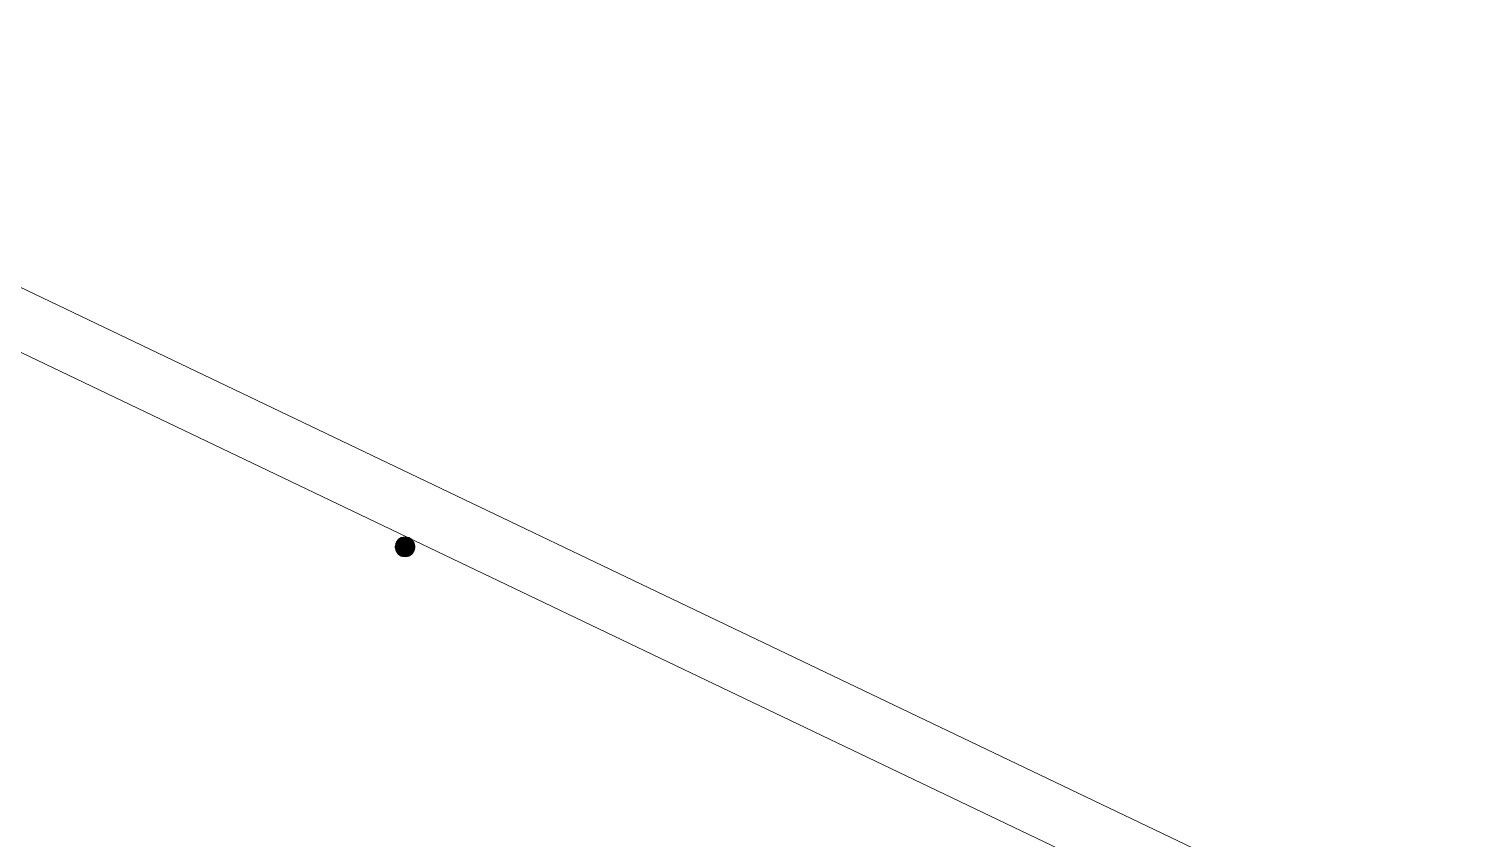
# Model space of a CAD drawing. Header units: centimetres. Extents: x 402 to 3875, y 442 to 2267.
# Drawn here: x 2306.8 to 2672.5, y 1065.1 to 1272.8 of the extents above; entities that cross this region are included whole.
import ezdxf

# ---------------------------------------------------------------- set-up
doc = ezdxf.new("R2010")
doc.units = ezdxf.units.CM
doc.layers.add('Columns of the Existing Mesh Walls', color=250, linetype='Continuous')

# ---------------------------------------------------------------- blocks, each defined once
blk = doc.blocks.new('Group_1')
at = {"layer": 'Columns of the Existing Mesh Walls', "lineweight": 20}
for p, q in [((997.01, 2001.39), (997.21, 2002.34)), ((997.01, 2001.39, 190), (997.21, 2002.34)), ((997.01, 2001.39, 190), (997.21, 2002.34, 190)), ((997.02, 2001.57), (997.01, 2001.39)), ((997.01, 2001.39), (997.02, 2001.2)), ((997.21, 2000.43), (997.01, 2001.39)), ((997.21, 2000.43, 190), (997.01, 2001.39)), ((997.01, 2001.39), (997.01, 2001.39, 190)), ((997.21, 2000.43, 190), (997.01, 2001.39, 190)), ((997.04, 2001.76), (997.02, 2001.57)), ((997.02, 2001.2), (997.04, 2001.01)), ((997.08, 2001.94), (997.04, 2001.76)), ((997.04, 2001.01), (997.08, 2000.83)), ((997.13, 2002.12), (997.08, 2001.94)), ((997.08, 2000.83), (997.13, 2000.65)), ((997.19, 2002.3), (997.13, 2002.12)), ((997.26, 2002.47), (997.19, 2002.3)), ((997.21, 2002.34), (997.44, 2002.78)), ((997.21, 2002.34, 190), (997.44, 2002.78)), ((997.21, 2002.34, 190), (997.44, 2002.78, 190)), ((997.21, 2002.34), (997.21, 2002.34, 190)), ((997.35, 2002.64), (997.26, 2002.47)), ((997.45, 2002.8), (997.35, 2002.64)), ((997.44, 2002.78), (997.75, 2003.15)), ((997.44, 2002.78, 190), (997.75, 2003.15)), ((997.44, 2002.78, 190), (997.75, 2003.15, 190)), ((997.44, 2002.78), (997.44, 2002.78, 190)), ((997.56, 2002.95), (997.45, 2002.8)), ((997.68, 2003.09), (997.56, 2002.95)), ((997.81, 2003.22), (997.68, 2003.09)), ((997.75, 2003.15), (998.13, 2003.47)), ((997.75, 2003.15, 190), (998.13, 2003.47)), ((997.75, 2003.15, 190), (998.13, 2003.47, 190)), ((997.75, 2003.15), (997.75, 2003.15, 190)), ((997.96, 2003.34), (997.81, 2003.22)), ((998.11, 2003.45), (997.96, 2003.34)), ((998.26, 2003.55), (998.11, 2003.45)), ((998.13, 2003.47), (998.56, 2003.7)), ((998.13, 2003.47, 190), (998.56, 2003.7)), ((998.13, 2003.47, 190), (998.56, 2003.7, 190)), ((998.13, 2003.47), (998.13, 2003.47, 190)), ((998.43, 2003.64), (998.26, 2003.55)), ((998.6, 2003.71), (998.43, 2003.64)), ((998.56, 2003.7), (999.51, 2003.89)), ((998.56, 2003.7, 190), (999.51, 2003.89)), ((998.56, 2003.7, 190), (999.51, 2003.89, 190)), ((998.56, 2003.7), (998.56, 2003.7, 190)), ((998.78, 2003.78), (998.6, 2003.71)), ((998.96, 2003.82), (998.78, 2003.78)), ((999.14, 2003.86), (998.96, 2003.82)), ((999.33, 2003.88), (999.14, 2003.86)), ((999.51, 2003.89), (999.33, 2003.88)), ((999.7, 2003.88), (999.51, 2003.89)), ((999.51, 2003.89), (1000.47, 2003.7)), ((999.51, 2003.89), (999.51, 2003.89, 190)), ((999.51, 2003.89, 190), (1000.47, 2003.7)), ((999.51, 2003.89, 190), (1000.47, 2003.7, 190)), ((999.89, 2003.86), (999.7, 2003.88)), ((1000.07, 2003.82), (999.89, 2003.86)), ((1000.25, 2003.78), (1000.07, 2003.82)), ((1000.43, 2003.71), (1000.25, 2003.78)), ((1000.6, 2003.64), (1000.43, 2003.71)), ((1000.47, 2003.7), (1000.9, 2003.47)), ((1000.47, 2003.7), (1000.47, 2003.7, 190)), ((1000.47, 2003.7, 190), (1000.9, 2003.47)), ((1000.47, 2003.7, 190), (1000.9, 2003.47, 190)), ((1000.76, 2003.55), (1000.6, 2003.64)), ((1000.92, 2003.45), (1000.76, 2003.55)), ((1000.9, 2003.47), (1001.28, 2003.15)), ((1000.9, 2003.47), (1000.9, 2003.47, 190)), ((1000.9, 2003.47, 190), (1001.28, 2003.15)), ((1000.9, 2003.47, 190), (1001.28, 2003.15, 190)), ((1001.07, 2003.34), (1000.92, 2003.45)), ((1001.22, 2003.22), (1001.07, 2003.34)), ((1001.35, 2003.09), (1001.22, 2003.22)), ((1001.28, 2003.15), (1001.59, 2002.78)), ((1001.28, 2003.15), (1001.28, 2003.15, 190)), ((1001.28, 2003.15, 190), (1001.59, 2002.78)), ((1001.28, 2003.15, 190), (1001.59, 2002.78, 190)), ((1001.47, 2002.95), (1001.35, 2003.09)), ((1001.58, 2002.8), (1001.47, 2002.95)), ((1001.68, 2002.64), (1001.58, 2002.8)), ((1001.59, 2002.78), (1001.82, 2002.34)), ((1001.59, 2002.78), (1001.59, 2002.78, 190)), ((1001.59, 2002.78, 190), (1001.82, 2002.34)), ((1001.59, 2002.78, 190), (1001.82, 2002.34, 190)), ((1001.77, 2002.47), (1001.68, 2002.64)), ((1001.84, 2002.3), (1001.77, 2002.47)), ((1001.82, 2002.34), (1002.01, 2001.39)), ((1001.82, 2002.34), (1001.82, 2002.34, 190)), ((1001.82, 2002.34, 190), (1002.01, 2001.39)), ((1001.82, 2002.34, 190), (1002.01, 2001.39, 190)), ((1002.01, 2001.39), (1001.82, 2000.43)), ((1002.01, 2001.39, 190), (1001.82, 2000.43)), ((1002.01, 2001.39, 190), (1001.82, 2000.43, 190)), ((1001.9, 2002.12), (1001.84, 2002.3)), ((1001.95, 2001.94), (1001.9, 2002.12)), ((1001.9, 2000.65), (1001.95, 2000.83)), ((1001.99, 2001.76), (1001.95, 2001.94)), ((1001.95, 2000.83), (1001.99, 2001.01)), ((1002.01, 2001.57), (1001.99, 2001.76)), ((1001.99, 2001.01), (1002.01, 2001.2)), ((1002.01, 2001.39), (1002.01, 2001.57)), ((1002.01, 2001.2), (1002.01, 2001.39)), ((1002.01, 2001.39), (1002.01, 2001.39, 190)), ((997.13, 2000.65), (997.19, 2000.47)), ((997.19, 2000.47), (997.26, 2000.3)), ((997.44, 2000), (997.21, 2000.43)), ((997.44, 2000, 190), (997.21, 2000.43)), ((997.21, 2000.43), (997.21, 2000.43, 190)), ((997.44, 2000, 190), (997.21, 2000.43, 190)), ((997.26, 2000.3), (997.35, 2000.14)), ((997.35, 2000.14), (997.45, 1999.98)), ((997.75, 1999.62), (997.44, 2000)), ((997.75, 1999.62, 190), (997.44, 2000)), ((997.44, 2000), (997.44, 2000, 190)), ((997.75, 1999.62, 190), (997.44, 2000, 190)), ((997.45, 1999.98), (997.56, 1999.83)), ((997.56, 1999.83), (997.68, 1999.69)), ((997.68, 1999.69), (997.81, 1999.55)), ((998.13, 1999.31), (997.75, 1999.62)), ((997.75, 1999.62), (997.75, 1999.62, 190)), ((998.13, 1999.31, 190), (997.75, 1999.62)), ((998.13, 1999.31, 190), (997.75, 1999.62, 190)), ((997.81, 1999.55), (997.96, 1999.43)), ((997.96, 1999.43), (998.11, 1999.32)), ((998.11, 1999.32), (998.26, 1999.22)), ((998.56, 1999.08), (998.13, 1999.31)), ((998.56, 1999.08, 190), (998.13, 1999.31)), ((998.13, 1999.31), (998.13, 1999.31, 190)), ((998.56, 1999.08, 190), (998.13, 1999.31, 190)), ((998.26, 1999.22), (998.43, 1999.13)), ((998.43, 1999.13), (998.6, 1999.06)), ((999.51, 1998.89), (998.56, 1999.08)), ((999.51, 1998.89, 190), (998.56, 1999.08)), ((998.56, 1999.08), (998.56, 1999.08, 190)), ((999.51, 1998.89, 190), (998.56, 1999.08, 190)), ((998.6, 1999.06), (998.78, 1999)), ((998.78, 1999), (998.96, 1998.95)), ((998.96, 1998.95), (999.14, 1998.92)), ((999.14, 1998.92), (999.33, 1998.89)), ((999.33, 1998.89), (999.51, 1998.89)), ((1000.47, 1999.08), (999.51, 1998.89)), ((1000.47, 1999.08, 190), (999.51, 1998.89)), ((1000.47, 1999.08, 190), (999.51, 1998.89, 190)), ((999.51, 1998.89), (999.7, 1998.89)), ((999.51, 1998.89), (999.51, 1998.89, 190)), ((999.7, 1998.89), (999.89, 1998.92)), ((999.89, 1998.92), (1000.07, 1998.95)), ((1000.07, 1998.95), (1000.25, 1999)), ((1000.25, 1999), (1000.43, 1999.06)), ((1000.43, 1999.06), (1000.6, 1999.13)), ((1000.9, 1999.31), (1000.47, 1999.08)), ((1000.9, 1999.31, 190), (1000.47, 1999.08)), ((1000.9, 1999.31, 190), (1000.47, 1999.08, 190)), ((1000.47, 1999.08), (1000.47, 1999.08, 190)), ((1000.6, 1999.13), (1000.76, 1999.22)), ((1000.76, 1999.22), (1000.92, 1999.32)), ((1001.28, 1999.62), (1000.9, 1999.31)), ((1001.28, 1999.62, 190), (1000.9, 1999.31)), ((1001.28, 1999.62, 190), (1000.9, 1999.31, 190)), ((1000.9, 1999.31), (1000.9, 1999.31, 190)), ((1000.92, 1999.32), (1001.07, 1999.43)), ((1001.07, 1999.43), (1001.22, 1999.55)), ((1001.22, 1999.55), (1001.35, 1999.69)), ((1001.59, 2000), (1001.28, 1999.62)), ((1001.59, 2000, 190), (1001.28, 1999.62)), ((1001.59, 2000, 190), (1001.28, 1999.62, 190)), ((1001.28, 1999.62), (1001.28, 1999.62, 190)), ((1001.35, 1999.69), (1001.47, 1999.83)), ((1001.47, 1999.83), (1001.58, 1999.98)), ((1001.58, 1999.98), (1001.68, 2000.14)), ((1001.82, 2000.43), (1001.59, 2000)), ((1001.82, 2000.43, 190), (1001.59, 2000)), ((1001.82, 2000.43, 190), (1001.59, 2000, 190)), ((1001.59, 2000), (1001.59, 2000, 190)), ((1001.68, 2000.14), (1001.77, 2000.3)), ((1001.77, 2000.3), (1001.84, 2000.47)), ((1001.82, 2000.43), (1001.82, 2000.43, 190)), ((1001.84, 2000.47), (1001.9, 2000.65))]:
    blk.add_line(p, q, dxfattribs=at)
at = {"layer": 'Columns of the Existing Mesh Walls', "color": 250, "lineweight": 20}
for points in [[(1683.97, 3473.09, 0), (36.01, 27.35, 0)], [(1697.51, 3466.62, 0), (49.55, 20.88, 0)]]:
    blk.add_polyline3d(points, dxfattribs=at)
at = {"layer": 'Columns of the Existing Mesh Walls', "lineweight": 20}
blk.add_polyline3d([(1002.01, 2001.39, 0), (1001.94, 2002.01, 0), (1001.71, 2002.59, 0), (1001.34, 2003.1, 0), (1000.85, 2003.5, 0), (1000.29, 2003.76, 0), (999.67, 2003.88, 0), (999.05, 2003.84, 0), (998.45, 2003.65, 0), (997.92, 2003.31, 0), (997.49, 2002.86, 0), (997.19, 2002.31, 0), (997.03, 2001.7, 0), (997.03, 2001.07, 0), (997.19, 2000.47, 0), (997.49, 1999.92, 0), (997.92, 1999.46, 0), (998.45, 1999.13, 0), (999.05, 1998.93, 0), (999.67, 1998.89, 0), (1000.29, 1999.01, 0), (1000.85, 1999.28, 0), (1001.34, 1999.68, 0), (1001.71, 2000.18, 0), (1001.94, 2000.77, 0), (1002.01, 2001.39, 0)], close=True, dxfattribs=at)
mesh = blk.add_polyface(dxfattribs=at)
corners = [(997.02, 2001.2), (997.02, 2001.57), (997.01, 2001.39), (997.04, 2001.01), (997.04, 2001.76), (997.08, 2000.83), (997.08, 2001.94), (997.13, 2000.65), (997.13, 2002.12), (997.19, 2000.47), (997.19, 2002.3), (997.26, 2000.3), (997.26, 2002.47), (997.35, 2000.14), (997.35, 2002.64), (997.45, 1999.98), (997.45, 2002.8), (997.56, 1999.83), (997.56, 2002.95), (997.68, 1999.69), (997.68, 2003.09), (997.81, 1999.55), (997.81, 2003.22), (997.96, 1999.43), (997.96, 2003.34), (998.11, 1999.32), (998.11, 2003.45), (998.26, 1999.22), (998.26, 2003.55), (998.43, 1999.13), (998.43, 2003.64), (998.6, 1999.06), (998.6, 2003.71), (998.78, 1999), (998.78, 2003.78), (998.96, 1998.95), (998.96, 2003.82), (999.14, 1998.92), (999.14, 2003.86), (999.33, 1998.89), (999.33, 2003.88), (999.51, 1998.89), (999.51, 2003.89), (999.7, 1998.89), (999.7, 2003.88), (999.89, 1998.92), (999.89, 2003.86), (1000.07, 1998.95), (1000.07, 2003.82), (1000.25, 1999), (1000.25, 2003.78), (1000.43, 1999.06), (1000.43, 2003.71), (1000.6, 1999.13), (1000.6, 2003.64), (1000.76, 1999.22), (1000.76, 2003.55), (1000.92, 1999.32), (1000.92, 2003.45), (1001.07, 1999.43), (1001.07, 2003.34), (1001.22, 1999.55), (1001.22, 2003.22), (1001.35, 1999.69), (1001.35, 2003.09), (1001.47, 1999.83), (1001.47, 2002.95), (1001.58, 1999.98), (1001.58, 2002.8), (1001.68, 2000.14), (1001.68, 2002.64), (1001.77, 2000.3), (1001.77, 2002.47), (1001.84, 2000.47), (1001.84, 2002.3), (1001.9, 2000.65), (1001.9, 2002.12), (1001.95, 2000.83), (1001.95, 2001.94), (1001.99, 2001.01), (1001.99, 2001.76), (1002.01, 2001.2), (1002.01, 2001.57), (1002.01, 2001.39)]
mesh.append_faces([[corners[k] for k in face] for face in [(0, 1, 2), (82, 81, 83)]], dxfattribs={"vtx0": -1})
mesh.append_faces([[corners[k] for k in face] for face in [(1, 3, 4), (4, 5, 6), (6, 7, 8), (8, 9, 10), (10, 11, 12), (12, 13, 14), (14, 15, 16), (16, 17, 18), (18, 19, 20), (20, 21, 22), (22, 23, 24), (24, 25, 26), (26, 27, 28), (28, 29, 30), (30, 31, 32), (32, 33, 34), (34, 35, 36), (36, 37, 38), (38, 39, 40), (40, 41, 42), (42, 43, 44), (44, 45, 46), (46, 47, 48), (48, 49, 50), (50, 51, 52), (52, 53, 54), (54, 55, 56), (56, 57, 58), (58, 59, 60), (60, 61, 62), (62, 63, 64), (64, 65, 66), (66, 67, 68), (68, 69, 70), (70, 71, 72), (72, 73, 74), (74, 75, 76), (76, 77, 78), (78, 79, 80), (80, 81, 82)]], dxfattribs={"vtx0": -1, "vtx1": -1})
mesh.append_faces([[corners[k] for k in face] for face in [(1, 0, 3), (4, 3, 5), (6, 5, 7), (8, 7, 9), (10, 9, 11), (12, 11, 13), (14, 13, 15), (16, 15, 17), (18, 17, 19), (20, 19, 21), (22, 21, 23), (24, 23, 25), (26, 25, 27), (28, 27, 29), (30, 29, 31), (32, 31, 33), (34, 33, 35), (36, 35, 37), (38, 37, 39), (40, 39, 41), (42, 41, 43), (44, 43, 45), (46, 45, 47), (48, 47, 49), (50, 49, 51), (52, 51, 53), (54, 53, 55), (56, 55, 57), (58, 57, 59), (60, 59, 61), (62, 61, 63), (64, 63, 65), (66, 65, 67), (68, 67, 69), (70, 69, 71), (72, 71, 73), (74, 73, 75), (76, 75, 77), (78, 77, 79), (80, 79, 81)]], dxfattribs={"vtx0": -1, "vtx2": -1})
mesh = blk.add_polyface(dxfattribs=at)
corners = [(997.21, 2002.34), (997.21, 2000.43), (997.01, 2001.39), (997.44, 2002.78), (997.44, 2000), (997.75, 2003.15), (997.75, 1999.62), (998.13, 2003.47), (998.13, 1999.31), (998.56, 2003.7), (998.56, 1999.08), (999.51, 2003.89), (999.51, 1998.89), (1000.47, 2003.7), (1000.47, 1999.08), (1000.9, 2003.47), (1000.9, 1999.31), (1001.28, 2003.15), (1001.28, 1999.62), (1001.59, 2002.78), (1001.59, 2000), (1001.82, 2002.34), (1001.82, 2000.43), (1002.01, 2001.39)]
mesh.append_faces([[corners[k] for k in face] for face in [(0, 1, 2), (22, 21, 23)]], dxfattribs={"vtx0": -1})
mesh.append_faces([[corners[k] for k in face] for face in [(1, 3, 4), (4, 5, 6), (6, 7, 8), (8, 9, 10), (10, 11, 12), (12, 13, 14), (14, 15, 16), (16, 17, 18), (18, 19, 20), (20, 21, 22)]], dxfattribs={"vtx0": -1, "vtx1": -1})
mesh.append_faces([[corners[k] for k in face] for face in [(1, 0, 3), (4, 3, 5), (6, 5, 7), (8, 7, 9), (10, 9, 11), (12, 11, 13), (14, 13, 15), (16, 15, 17), (18, 17, 19), (20, 19, 21)]], dxfattribs={"vtx0": -1, "vtx2": -1})
at = {"layer": 'Columns of the Existing Mesh Walls', "lineweight": 25}
mesh = blk.add_polyface(dxfattribs=at)
corners = [(997.21, 2000.43, 190), (997.21, 2002.34, 190), (997.01, 2001.39, 190), (997.44, 2000, 190), (997.44, 2002.78, 190), (997.75, 1999.62, 190), (997.75, 2003.15, 190), (998.13, 1999.31, 190), (998.13, 2003.47, 190), (998.56, 1999.08, 190), (998.56, 2003.7, 190), (999.51, 1998.89, 190), (999.51, 2003.89, 190), (1000.47, 1999.08, 190), (1000.47, 2003.7, 190), (1000.9, 1999.31, 190), (1000.9, 2003.47, 190), (1001.28, 1999.62, 190), (1001.28, 2003.15, 190), (1001.59, 2000, 190), (1001.59, 2002.78, 190), (1001.82, 2000.43, 190), (1001.82, 2002.34, 190), (1002.01, 2001.39, 190)]
mesh.append_faces([[corners[k] for k in face] for face in [(0, 1, 2), (22, 21, 23)]], dxfattribs={"vtx0": -1})
mesh.append_faces([[corners[k] for k in face] for face in [(1, 3, 4), (4, 5, 6), (6, 7, 8), (8, 9, 10), (10, 11, 12), (12, 13, 14), (14, 15, 16), (16, 17, 18), (18, 19, 20), (20, 21, 22)]], dxfattribs={"vtx0": -1, "vtx1": -1})
mesh.append_faces([[corners[k] for k in face] for face in [(1, 0, 3), (4, 3, 5), (6, 5, 7), (8, 7, 9), (10, 9, 11), (12, 11, 13), (14, 13, 15), (16, 15, 17), (18, 17, 19), (20, 19, 21)]], dxfattribs={"vtx0": -1, "vtx2": -1})
at = {"layer": 'Columns of the Existing Mesh Walls', "lineweight": 20}
mesh = blk.add_polyface(dxfattribs=at)
corners = [(997.21, 2002.34), (997.01, 2001.39), (997.01, 2001.39, 190)]
mesh.append_faces([[corners[k] for k in face] for face in [(0, 1, 2)]])
mesh = blk.add_polyface(dxfattribs=at)
corners = [(997.21, 2002.34), (997.01, 2001.39, 190), (997.21, 2002.34, 190)]
mesh.append_faces([[corners[k] for k in face] for face in [(0, 1, 2)]])
mesh = blk.add_polyface(dxfattribs=at)
corners = [(997.01, 2001.39), (997.21, 2000.43), (997.21, 2000.43, 190)]
mesh.append_faces([[corners[k] for k in face] for face in [(0, 1, 2)]])
mesh = blk.add_polyface(dxfattribs=at)
corners = [(997.01, 2001.39), (997.21, 2000.43, 190), (997.01, 2001.39, 190)]
mesh.append_faces([[corners[k] for k in face] for face in [(0, 1, 2)]])
mesh = blk.add_polyface(dxfattribs=at)
corners = [(997.44, 2002.78), (997.21, 2002.34), (997.21, 2002.34, 190)]
mesh.append_faces([[corners[k] for k in face] for face in [(0, 1, 2)]])
mesh = blk.add_polyface(dxfattribs=at)
corners = [(997.44, 2002.78), (997.21, 2002.34, 190), (997.44, 2002.78, 190)]
mesh.append_faces([[corners[k] for k in face] for face in [(0, 1, 2)]])
mesh = blk.add_polyface(dxfattribs=at)
corners = [(997.75, 2003.15), (997.44, 2002.78), (997.44, 2002.78, 190)]
mesh.append_faces([[corners[k] for k in face] for face in [(0, 1, 2)]])
mesh = blk.add_polyface(dxfattribs=at)
corners = [(997.75, 2003.15), (997.44, 2002.78, 190), (997.75, 2003.15, 190)]
mesh.append_faces([[corners[k] for k in face] for face in [(0, 1, 2)]])
mesh = blk.add_polyface(dxfattribs=at)
corners = [(997.75, 2003.15, 190), (998.13, 2003.47), (997.75, 2003.15)]
mesh.append_faces([[corners[k] for k in face] for face in [(0, 1, 2)]])
mesh = blk.add_polyface(dxfattribs=at)
corners = [(998.13, 2003.47, 190), (998.13, 2003.47), (997.75, 2003.15, 190)]
mesh.append_faces([[corners[k] for k in face] for face in [(0, 1, 2)]])
mesh = blk.add_polyface(dxfattribs=at)
corners = [(998.13, 2003.47, 190), (998.56, 2003.7), (998.13, 2003.47)]
mesh.append_faces([[corners[k] for k in face] for face in [(0, 1, 2)]])
mesh = blk.add_polyface(dxfattribs=at)
corners = [(998.56, 2003.7, 190), (998.56, 2003.7), (998.13, 2003.47, 190)]
mesh.append_faces([[corners[k] for k in face] for face in [(0, 1, 2)]])
mesh = blk.add_polyface(dxfattribs=at)
corners = [(998.56, 2003.7, 190), (999.51, 2003.89), (998.56, 2003.7)]
mesh.append_faces([[corners[k] for k in face] for face in [(0, 1, 2)]])
mesh = blk.add_polyface(dxfattribs=at)
corners = [(999.51, 2003.89, 190), (999.51, 2003.89), (998.56, 2003.7, 190)]
mesh.append_faces([[corners[k] for k in face] for face in [(0, 1, 2)]])
mesh = blk.add_polyface(dxfattribs=at)
corners = [(999.51, 2003.89, 190), (1000.47, 2003.7), (999.51, 2003.89)]
mesh.append_faces([[corners[k] for k in face] for face in [(0, 1, 2)]])
mesh = blk.add_polyface(dxfattribs=at)
corners = [(1000.47, 2003.7, 190), (1000.47, 2003.7), (999.51, 2003.89, 190)]
mesh.append_faces([[corners[k] for k in face] for face in [(0, 1, 2)]])
mesh = blk.add_polyface(dxfattribs=at)
corners = [(1000.47, 2003.7, 190), (1000.9, 2003.47), (1000.47, 2003.7)]
mesh.append_faces([[corners[k] for k in face] for face in [(0, 1, 2)]])
mesh = blk.add_polyface(dxfattribs=at)
corners = [(1000.9, 2003.47, 190), (1000.9, 2003.47), (1000.47, 2003.7, 190)]
mesh.append_faces([[corners[k] for k in face] for face in [(0, 1, 2)]])
mesh = blk.add_polyface(dxfattribs=at)
corners = [(1000.9, 2003.47, 190), (1001.28, 2003.15), (1000.9, 2003.47)]
mesh.append_faces([[corners[k] for k in face] for face in [(0, 1, 2)]])
mesh = blk.add_polyface(dxfattribs=at)
corners = [(1001.28, 2003.15, 190), (1001.28, 2003.15), (1000.9, 2003.47, 190)]
mesh.append_faces([[corners[k] for k in face] for face in [(0, 1, 2)]])
mesh = blk.add_polyface(dxfattribs=at)
corners = [(1001.28, 2003.15, 190), (1001.59, 2002.78), (1001.28, 2003.15)]
mesh.append_faces([[corners[k] for k in face] for face in [(0, 1, 2)]])
mesh = blk.add_polyface(dxfattribs=at)
corners = [(1001.28, 2003.15, 190), (1001.59, 2002.78, 190), (1001.59, 2002.78)]
mesh.append_faces([[corners[k] for k in face] for face in [(0, 1, 2)]])
mesh = blk.add_polyface(dxfattribs=at)
corners = [(1001.59, 2002.78, 190), (1001.82, 2002.34), (1001.59, 2002.78)]
mesh.append_faces([[corners[k] for k in face] for face in [(0, 1, 2)]])
mesh = blk.add_polyface(dxfattribs=at)
corners = [(1001.59, 2002.78, 190), (1001.82, 2002.34, 190), (1001.82, 2002.34)]
mesh.append_faces([[corners[k] for k in face] for face in [(0, 1, 2)]])
mesh = blk.add_polyface(dxfattribs=at)
corners = [(1001.82, 2002.34, 190), (1002.01, 2001.39), (1001.82, 2002.34)]
mesh.append_faces([[corners[k] for k in face] for face in [(0, 1, 2)]])
mesh = blk.add_polyface(dxfattribs=at)
corners = [(1001.82, 2002.34, 190), (1002.01, 2001.39, 190), (1002.01, 2001.39)]
mesh.append_faces([[corners[k] for k in face] for face in [(0, 1, 2)]])
mesh = blk.add_polyface(dxfattribs=at)
corners = [(1002.01, 2001.39, 190), (1001.82, 2000.43), (1002.01, 2001.39)]
mesh.append_faces([[corners[k] for k in face] for face in [(0, 1, 2)]])
mesh = blk.add_polyface(dxfattribs=at)
corners = [(1002.01, 2001.39, 190), (1001.82, 2000.43, 190), (1001.82, 2000.43)]
mesh.append_faces([[corners[k] for k in face] for face in [(0, 1, 2)]])
mesh = blk.add_polyface(dxfattribs=at)
corners = [(997.21, 2000.43), (997.44, 2000), (997.44, 2000, 190)]
mesh.append_faces([[corners[k] for k in face] for face in [(0, 1, 2)]])
mesh = blk.add_polyface(dxfattribs=at)
corners = [(997.21, 2000.43), (997.44, 2000, 190), (997.21, 2000.43, 190)]
mesh.append_faces([[corners[k] for k in face] for face in [(0, 1, 2)]])
mesh = blk.add_polyface(dxfattribs=at)
corners = [(997.44, 2000), (997.75, 1999.62), (997.75, 1999.62, 190)]
mesh.append_faces([[corners[k] for k in face] for face in [(0, 1, 2)]])
mesh = blk.add_polyface(dxfattribs=at)
corners = [(997.44, 2000), (997.75, 1999.62, 190), (997.44, 2000, 190)]
mesh.append_faces([[corners[k] for k in face] for face in [(0, 1, 2)]])
mesh = blk.add_polyface(dxfattribs=at)
corners = [(998.13, 1999.31, 190), (997.75, 1999.62), (998.13, 1999.31)]
mesh.append_faces([[corners[k] for k in face] for face in [(0, 1, 2)]])
mesh = blk.add_polyface(dxfattribs=at)
corners = [(997.75, 1999.62, 190), (997.75, 1999.62), (998.13, 1999.31, 190)]
mesh.append_faces([[corners[k] for k in face] for face in [(0, 1, 2)]])
mesh = blk.add_polyface(dxfattribs=at)
corners = [(998.56, 1999.08, 190), (998.13, 1999.31), (998.56, 1999.08)]
mesh.append_faces([[corners[k] for k in face] for face in [(0, 1, 2)]])
mesh = blk.add_polyface(dxfattribs=at)
corners = [(998.13, 1999.31, 190), (998.13, 1999.31), (998.56, 1999.08, 190)]
mesh.append_faces([[corners[k] for k in face] for face in [(0, 1, 2)]])
mesh = blk.add_polyface(dxfattribs=at)
corners = [(999.51, 1998.89, 190), (998.56, 1999.08), (999.51, 1998.89)]
mesh.append_faces([[corners[k] for k in face] for face in [(0, 1, 2)]])
mesh = blk.add_polyface(dxfattribs=at)
corners = [(998.56, 1999.08, 190), (998.56, 1999.08), (999.51, 1998.89, 190)]
mesh.append_faces([[corners[k] for k in face] for face in [(0, 1, 2)]])
mesh = blk.add_polyface(dxfattribs=at)
corners = [(1000.47, 1999.08, 190), (999.51, 1998.89), (1000.47, 1999.08)]
mesh.append_faces([[corners[k] for k in face] for face in [(0, 1, 2)]])
mesh = blk.add_polyface(dxfattribs=at)
corners = [(999.51, 1998.89, 190), (999.51, 1998.89), (1000.47, 1999.08, 190)]
mesh.append_faces([[corners[k] for k in face] for face in [(0, 1, 2)]])
mesh = blk.add_polyface(dxfattribs=at)
corners = [(1000.9, 1999.31, 190), (1000.47, 1999.08), (1000.9, 1999.31)]
mesh.append_faces([[corners[k] for k in face] for face in [(0, 1, 2)]])
mesh = blk.add_polyface(dxfattribs=at)
corners = [(1000.47, 1999.08, 190), (1000.47, 1999.08), (1000.9, 1999.31, 190)]
mesh.append_faces([[corners[k] for k in face] for face in [(0, 1, 2)]])
mesh = blk.add_polyface(dxfattribs=at)
corners = [(1001.28, 1999.62, 190), (1000.9, 1999.31), (1001.28, 1999.62)]
mesh.append_faces([[corners[k] for k in face] for face in [(0, 1, 2)]])
mesh = blk.add_polyface(dxfattribs=at)
corners = [(1000.9, 1999.31, 190), (1000.9, 1999.31), (1001.28, 1999.62, 190)]
mesh.append_faces([[corners[k] for k in face] for face in [(0, 1, 2)]])
mesh = blk.add_polyface(dxfattribs=at)
corners = [(1001.59, 2000, 190), (1001.28, 1999.62), (1001.59, 2000)]
mesh.append_faces([[corners[k] for k in face] for face in [(0, 1, 2)]])
mesh = blk.add_polyface(dxfattribs=at)
corners = [(1001.59, 2000, 190), (1001.28, 1999.62, 190), (1001.28, 1999.62)]
mesh.append_faces([[corners[k] for k in face] for face in [(0, 1, 2)]])
mesh = blk.add_polyface(dxfattribs=at)
corners = [(1001.82, 2000.43, 190), (1001.59, 2000), (1001.82, 2000.43)]
mesh.append_faces([[corners[k] for k in face] for face in [(0, 1, 2)]])
mesh = blk.add_polyface(dxfattribs=at)
corners = [(1001.82, 2000.43, 190), (1001.59, 2000, 190), (1001.59, 2000)]
mesh.append_faces([[corners[k] for k in face] for face in [(0, 1, 2)]])

msp = doc.modelspace()

# ---------------------------------------------------------------- block references
at = {"layer": 'Columns of the Existing Mesh Walls', "lineweight": 20, "rotation": 270}
msp.add_blockref('Group_1', (401.81, 2139.52), dxfattribs=at)

doc.saveas('drawing.dxf')
